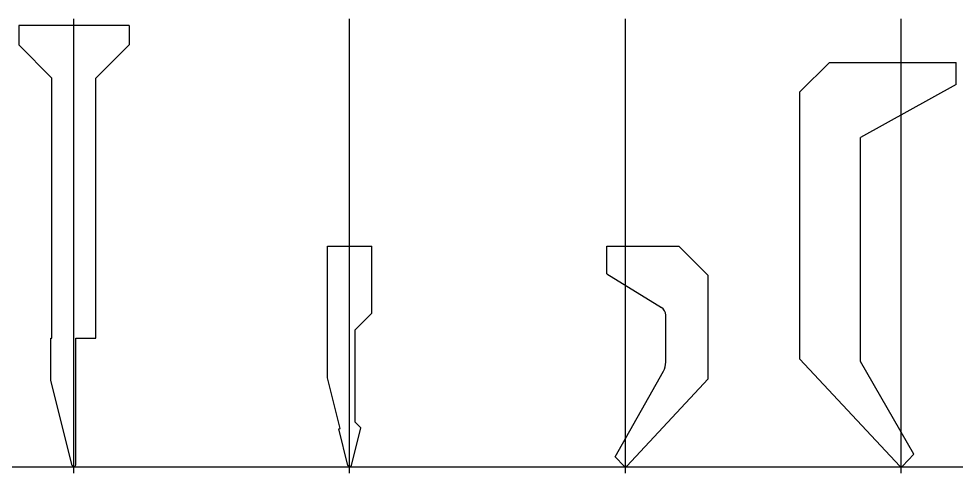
# Model space of a CAD drawing. Header units: millimetres. Extents: x 2234 to 3486, y 1086 to 1544.
# Drawn here: x 2234 to 2744, y 1086 to 1334 of the extents above; entities that cross this region are included whole.
import ezdxf

# ---------------------------------------------------------------- set-up
doc = ezdxf.new("R2010")
doc.units = ezdxf.units.MM
doc.layers.add('Dim', color=1, linetype='Continuous')

msp = doc.modelspace()

# ---------------------------------------------------------------- linework, layer by layer
for p, q in [((2293.9927, 1329.9438), (2233.9927, 1329.9438)), ((2233.9927, 1329.9438), (2233.9927, 1319.4438)), ((2293.9927, 1329.9438), (2293.9927, 1319.4438)), ((2251.9927, 1301.4438), (2233.9927, 1319.4438)), ((2275.9927, 1301.4438), (2293.9927, 1319.4438)), ((2674.9927, 1309.9438), (2658.9927, 1293.9438)), ((2674.9927, 1309.9438), (2743.9927, 1309.9438)), ((2743.9927, 1297.9438), (2743.9927, 1309.9438)), ((2251.9927, 1159.9438), (2251.9927, 1301.4438)), ((2275.9927, 1159.9438), (2275.9927, 1301.4438)), ((2743.9927, 1297.9438), (2691.9927, 1269.1486)), ((2658.9927, 1148.4578), (2658.9927, 1293.9438)), ((2691.9927, 1147.1486), (2691.9927, 1269.1486)), ((2401.9927, 1138.2464), (2401.9927, 1209.9438)), ((2401.9927, 1209.9438), (2425.9927, 1209.9438)), ((2425.9927, 1173.4438), (2425.9927, 1209.9438)), ((2553.9927, 1194.9438), (2553.9927, 1209.9438)), ((2553.9927, 1209.9438), (2592.9927, 1209.9438)), ((2592.9927, 1209.9438), (2608.9927, 1193.9438)), ((2553.9927, 1194.9438), (2583.6219, 1176.6266)), ((2608.9927, 1137.7341), (2608.9927, 1193.9438)), ((2416.9927, 1164.4438), (2425.9927, 1173.4438)), ((2585.9927, 1146.786), (2585.9927, 1172.3737)), ((2416.9927, 1114.1287), (2416.9927, 1164.4438)), ((2251.4927, 1136.945), (2251.4927, 1159.9438)), ((2251.4927, 1159.9438), (2251.9927, 1159.9438)), ((2264.9927, 1090.9438), (2264.9927, 1159.9438)), ((2264.9927, 1159.9438), (2275.9927, 1159.9438)), ((2713.2614, 1090.2618), (2658.9927, 1148.4578)), ((2720.8621, 1096.844), (2691.9927, 1147.1486)), ((2408.8393, 1110.7865), (2401.9927, 1138.2464)), ((2558.4874, 1095.3812), (2584.7034, 1141.8743)), ((2564.7241, 1090.2618), (2608.9927, 1137.7341)), ((2263.0224, 1090.7019), (2251.4927, 1136.945)), ((2420.0434, 1111.0781), (2416.9927, 1114.1287)), ((2408.063, 1110.5929), (2408.8393, 1110.7865)), ((2413.0224, 1090.7019), (2408.063, 1110.5929)), ((2414.963, 1090.7019), (2420.0434, 1111.0781)), ((2714.7241, 1090.2618), (2720.8621, 1096.844)), ((2563.2614, 1090.2618), (2558.4874, 1095.3812))]:
    msp.add_line(p, q)
for centre, radius, start, end in [((2580.9927, 1172.3737), 5, 0, 58.275056), ((2575.9927, 1146.786), 10, 330.582697, 0), ((2263.9927, 1090.9438), 1, 194, 0), ((2413.9927, 1090.9438), 1, 194, 346), ((2563.9927, 1090.9438), 1, 227, 313), ((2713.9927, 1090.9438), 1, 223, 317)]:
    msp.add_arc(centre, radius, start, end)
at = {"layer": 'Dim'}
for p, q in [((2263.9927, 1086.4067), (2263.9927, 1333.6906)), ((2413.9927, 1086.4067), (2413.9927, 1333.6906)), ((2563.9927, 1086.4067), (2563.9927, 1333.6906)), ((2713.9927, 1086.4067), (2713.9927, 1333.6906))]:
    msp.add_line(p, q, dxfattribs=at)
msp.add_xline((2179.2612, 1089.9438), (1, 0), dxfattribs=at)

doc.saveas('drawing.dxf')
